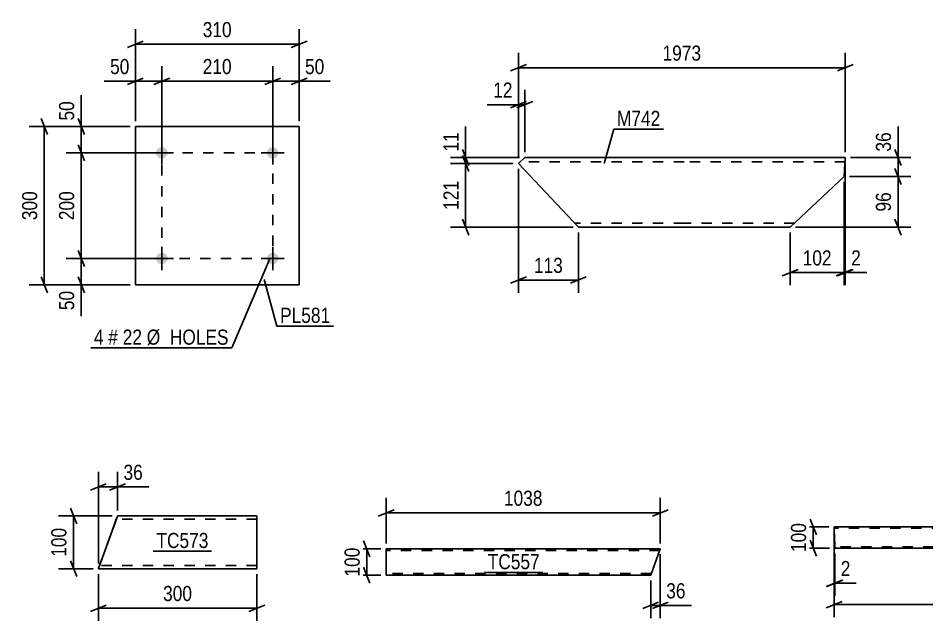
# Model space of a CAD drawing. Header units: millimetres. Extents: x 0 to 841, y 0 to 594.
# Drawn here: x 538.5 to 710.5, y 365.5 to 479.6 of the extents above; entities that cross this region are included whole.
import ezdxf

# ---------------------------------------------------------------- set-up
doc = ezdxf.new("R2010")
doc.units = ezdxf.units.MM
doc.linetypes.add('DXK_LINE_DOT2', pattern=[3.9198, 1.9599, -1.9599])
doc.styles.add('Arial Narrow', font='ARIALN.TTF', dxfattribs={"height": 0.2})

# ---------------------------------------------------------------- blocks, each defined once
blk = doc.blocks.new('Part-761548517-12323 - 12322')
at = {"color": 2, "linetype": 'Continuous'}
for p, q in [((692.98, 383.29), (692.99, 382.81)), ((692.98, 383.29), (802.84, 383.29)), ((693.07, 379.77), (692.99, 382.81)), ((806.53, 382.05), (802.84, 383.29)), ((806.35, 381.52), (806.53, 382.05)), ((806.31, 381.21), (806.35, 381.52)), ((806.85, 380.51), (806.58, 380.66)), ((810.49, 379.29), (806.85, 380.51)), ((693.08, 379.33), (693.07, 379.77)), ((693.08, 379.29), (693.08, 379.33)), ((810.49, 379.29), (693.08, 379.29))]:
    blk.add_line(p, q, dxfattribs=at)
at = {"color": 7, "linetype": 'DXK_LINE_DOT2'}
for p, q in [((692.98, 383.29), (692.98, 383.25)), ((692.98, 383.25), (692.98, 383.15)), ((803.55, 383.05), (692.99, 383.05)), ((806.35, 381.52), (806.31, 381.21)), ((806.31, 381.21), (806.35, 381.52)), ((806.35, 381.52), (806.31, 381.21)), ((806.58, 380.66), (806.85, 380.51)), ((806.85, 380.51), (806.58, 380.66)), ((806.58, 380.66), (806.85, 380.51)), ((693.08, 379.43), (693.07, 379.77)), ((809.77, 379.53), (693.07, 379.53))]:
    blk.add_line(p, q, dxfattribs=at)
at = {"color": 2, "linetype": 'Continuous'}
blk.add_arc((807.11, 381.27), 0.8, 183.9632, 228.9632, dxfattribs=at)
at = {"color": 7, "linetype": 'DXK_LINE_DOT2'}
blk.add_arc((807.11, 381.27), 0.8, 183.9632, 228.9632, dxfattribs=at)
blk.add_arc((807.11, 381.27), 0.8, 183.9632, 228.9632, dxfattribs=at)
blk.add_arc((807.11, 381.27), 0.8, 183.9632, 228.9632, dxfattribs=at)
blk = doc.blocks.new('Part-761548517-12300 - 12299')
at = {"color": 2, "linetype": 'Continuous'}
for p, q in [((557.26, 385.29), (557.29, 385.38)), ((583.65, 385.38), (557.29, 385.38)), ((583.65, 385.38), (583.65, 385.38)), ((583.65, 385.38), (583.65, 385.29)), ((557.02, 384.64), (553.92, 376.12)), ((557.02, 384.64), (557.16, 385.03)), ((557.16, 385.03), (557.26, 385.29)), ((583.65, 385.29), (583.65, 385.03)), ((583.65, 385.03), (583.65, 384.64)), ((583.65, 375.73), (583.65, 384.64)), ((553.65, 375.38), (553.68, 375.47)), ((553.65, 375.38), (553.65, 375.38)), ((583.65, 375.38), (553.65, 375.38)), ((553.68, 375.47), (553.78, 375.73)), ((553.78, 375.73), (553.92, 376.12)), ((583.65, 375.73), (583.65, 375.47)), ((583.65, 375.47), (583.65, 375.38)), ((583.65, 375.38), (583.65, 375.38))]:
    blk.add_line(p, q, dxfattribs=at)
at = {"color": 7, "linetype": 'DXK_LINE_DOT2'}
for p, q in [((557.29, 385.38), (557.26, 385.29)), ((583.65, 385.29), (583.65, 385.38)), ((583.65, 385.38), (583.65, 385.38)), ((557.02, 384.64), (553.89, 376.03)), ((557.05, 384.74), (553.93, 376.16)), ((556.94, 384.41), (553.93, 376.16)), ((556.94, 384.41), (557.01, 384.61)), ((557.01, 384.61), (557.02, 384.64)), ((557.16, 385.03), (557.02, 384.64)), ((557.02, 384.64), (557.05, 384.74)), ((557.05, 384.74), (557.07, 384.78)), ((557.05, 384.74), (557.07, 384.78)), ((583.65, 384.78), (557.07, 384.78)), ((557.26, 385.29), (557.16, 385.03)), ((583.65, 385.03), (583.65, 385.29)), ((583.65, 385.03), (583.65, 376.03)), ((583.65, 376.16), (583.65, 384.78)), ((583.65, 384.78), (583.65, 384.78)), ((583.65, 384.74), (583.65, 384.78)), ((583.65, 384.74), (583.65, 375.98)), ((553.68, 375.47), (553.65, 375.38)), ((553.78, 375.73), (553.68, 375.47)), ((553.89, 376.03), (553.78, 375.73)), ((553.88, 376.03), (553.87, 375.98)), ((553.87, 375.98), (553.89, 376.03)), ((583.65, 375.98), (553.87, 375.98)), ((553.93, 376.16), (553.88, 376.03)), ((553.89, 376.03), (553.93, 376.16)), ((583.65, 376.03), (583.65, 376.16)), ((583.65, 375.98), (583.65, 376.03)), ((583.65, 375.47), (583.65, 376.03)), ((583.65, 375.98), (583.65, 375.98)), ((583.65, 375.38), (583.65, 375.47)), ((583.65, 375.38), (583.65, 375.38))]:
    blk.add_line(p, q, dxfattribs=at)
blk = doc.blocks.new('Part-761548517-12316 - 12315')
at = {"color": 2, "linetype": 'Continuous'}
for p, q in [((608.15, 379.15), (608.15, 378.55)), ((608.15, 379.15), (660.05, 379.15)), ((608.15, 374.75), (608.15, 378.55)), ((659.98, 378.97), (658.23, 374.15)), ((660.03, 379.1), (659.98, 378.97)), ((660.05, 379.15), (660.03, 379.1)), ((608.15, 374.19), (608.15, 374.75)), ((608.15, 374.15), (608.15, 374.19)), ((658.23, 374.15), (608.15, 374.15))]:
    blk.add_line(p, q, dxfattribs=at)
at = {"color": 7, "linetype": 'DXK_LINE_DOT2'}
for p, q in [((608.15, 379.15), (608.15, 379.1)), ((608.15, 379.1), (608.15, 378.97)), ((659.94, 378.85), (608.15, 378.85)), ((608.15, 374.32), (608.15, 374.75)), ((658.34, 374.45), (608.15, 374.45))]:
    blk.add_line(p, q, dxfattribs=at)
blk = doc.blocks.new('Part-761548517-8878 - 8877')
at = {"color": 2, "linetype": 'Continuous'}
for p, q in [((634.39, 453.25), (633.19, 452.12)), ((664.54, 453.25), (634.39, 453.25)), ((695.07, 453.25), (664.64, 453.25)), ((695.07, 453.25), (694.85, 449.65)), ((644.54, 440.05), (633.19, 452.12)), ((694.85, 449.65), (684.64, 440.05)), ((664.54, 440.05), (644.54, 440.05)), ((684.64, 440.05), (664.64, 440.05))]:
    blk.add_line(p, q, dxfattribs=at)
at = {"color": 7, "linetype": 'DXK_LINE_DOT2'}
for p, q in [((694.97, 451.65), (695.07, 453.25)), ((664.54, 452.45), (633.54, 452.45)), ((695.02, 452.45), (664.64, 452.45)), ((664.54, 440.85), (643.78, 440.85)), ((685.49, 440.85), (664.64, 440.85))]:
    blk.add_line(p, q, dxfattribs=at)
blk = doc.blocks.new('Part-761548517-9009 - 9008')
at = {"color": 2, "linetype": 'Continuous'}
for p, q in [((560.66, 459.13), (560.66, 429.13)), ((560.66, 459.13), (591.66, 459.13)), ((591.66, 459.13), (591.66, 429.13)), ((560.66, 429.13), (591.66, 429.13))]:
    blk.add_line(p, q, dxfattribs=at)
blk = doc.blocks.new('Bolt-761548517-9010 - 9008')
at = {"linetype": 'Continuous'}
for points in [[(566.76, 434.14, -1), (564.56, 434.14, -1)], [(587.76, 434.14, -1), (585.56, 434.14, -1)]]:
    blk.add_hatch(color=1, dxfattribs=at).paths.add_polyline_path(points)
at = {"color": 1, "linetype": 'Continuous'}
for p, q in [((565.66, 436.34), (565.66, 431.94)), ((586.66, 436.34), (586.66, 431.94)), ((563.46, 434.14), (567.86, 434.14)), ((584.46, 434.14), (588.86, 434.14))]:
    blk.add_line(p, q, dxfattribs=at)
blk = doc.blocks.new('Bolt-761548517-9011 - 9008')
at = {"linetype": 'Continuous'}
for points in [[(566.76, 454.14, -1), (564.56, 454.14, -1)], [(587.76, 454.14, -1), (585.56, 454.14, -1)]]:
    blk.add_hatch(color=1, dxfattribs=at).paths.add_polyline_path(points)
at = {"color": 1, "linetype": 'Continuous'}
for p, q in [((565.66, 456.34), (565.66, 451.94)), ((586.66, 456.34), (586.66, 451.94)), ((563.46, 454.14), (567.86, 454.14)), ((584.46, 454.14), (588.86, 454.14))]:
    blk.add_line(p, q, dxfattribs=at)
blk = doc.blocks.new('Rectangle-761548517-12153 - 9008')
at = {"color": 1, "linetype": 'DXK_LINE_DOT2'}
blk.add_lwpolyline([(565.66, 454.14), (586.66, 454.14), (586.66, 434.14), (565.66, 434.14), (565.66, 454.14)], close=True, dxfattribs=at)
blk = doc.blocks.new('StraightDimension-761548517-12559 - 12322')
at = {"color": 7, "linetype": 'Continuous'}
for p, q in [((692.98, 382.27), (692.98, 370.23)), ((693.08, 378.29), (693.08, 370.23)), ((691.48, 372.03), (694.48, 373.23)), ((694.58, 373.23), (691.58, 372.03)), ((692.98, 372.63), (693.08, 372.63))]:
    blk.add_line(p, q, dxfattribs=at)
at = {"color": 0}
blk.add_wipeout([(696.63, 373.38), (696.63, 377.58), (693.61, 377.58), (693.61, 373.38)], dxfattribs=at)
at = {"color": 7, "linetype": 'Continuous'}
blk.add_line((693.08, 372.63), (697.16, 372.63), dxfattribs=at)
blk.add_line((693.08, 372.63), (697.16, 372.63), dxfattribs=at)
at = {"color": 3, "style": 'Arial Narrow'}
blk.add_text('2', height=2.86, dxfattribs=at).set_placement((694.21, 373.98))
blk = doc.blocks.new('StraightDimension-761548517-12519 - 12322')
at = {"color": 7, "linetype": 'Continuous'}
for p, q in [((688.39, 384.79), (689.59, 381.79)), ((691.98, 383.29), (686.14, 383.29)), ((688.99, 379.29), (688.99, 383.29)), ((689.59, 377.79), (688.39, 380.79)), ((692.08, 379.29), (686.14, 379.29))]:
    blk.add_line(p, q, dxfattribs=at)
at = {"color": 0}
blk.add_wipeout([(688.24, 384.63), (684.04, 384.63), (684.04, 377.95), (688.24, 377.95)], dxfattribs=at)
at = {"color": 3, "style": 'Arial Narrow'}
blk.add_text('100', height=2.863, rotation=90.0002, dxfattribs=at).set_placement((687.64, 378.55))
blk = doc.blocks.new('StraightDimension-761548517-12720 - 12322')
at = {"color": 7, "linetype": 'Continuous'}
for p, q in [((692.98, 382.27), (692.98, 366.2)), ((810.49, 378.29), (810.49, 366.2)), ((694.48, 369.2), (691.48, 368)), ((692.98, 368.6), (810.49, 368.6)), ((808.99, 368), (811.99, 369.2))]:
    blk.add_line(p, q, dxfattribs=at)
at = {"color": 0}
blk.add_wipeout([(755.99, 369.35), (755.99, 373.55), (747.48, 373.55), (747.48, 369.35)], dxfattribs=at)
at = {"color": 3, "style": 'Arial Narrow'}
blk.add_text('2938', height=2.863, dxfattribs=at).set_placement((748.08, 369.95))
blk = doc.blocks.new('StraightDimension-761548517-12395 - 12299')
at = {"color": 7, "linetype": 'Continuous'}
for p, q in [((553.65, 376.38), (553.65, 393.71)), ((557.29, 386.38), (557.29, 393.71)), ((552.15, 390.26), (555.15, 391.46)), ((553.65, 390.86), (557.29, 390.86)), ((558.79, 391.46), (555.79, 390.26))]:
    blk.add_line(p, q, dxfattribs=at)
at = {"color": 0}
blk.add_wipeout([(562.67, 391.61), (562.67, 395.81), (557.81, 395.81), (557.81, 391.61)], dxfattribs=at)
at = {"color": 7, "linetype": 'Continuous'}
blk.add_line((557.29, 390.86), (563.2, 390.86), dxfattribs=at)
blk.add_line((557.29, 390.86), (563.2, 390.86), dxfattribs=at)
at = {"color": 3, "style": 'Arial Narrow'}
blk.add_text('36', height=2.863, dxfattribs=at).set_placement((558.41, 392.21))
blk = doc.blocks.new('StraightDimension-761548517-12417 - 12299')
at = {"color": 7, "linetype": 'Continuous'}
for p, q in [((556.29, 385.38), (546.1, 385.38)), ((548.35, 386.88), (549.55, 383.88)), ((548.95, 375.38), (548.95, 385.38)), ((549.55, 373.88), (548.35, 376.88)), ((552.65, 375.38), (546.1, 375.38))]:
    blk.add_line(p, q, dxfattribs=at)
at = {"color": 0}
blk.add_wipeout([(548.2, 383.73), (544, 383.73), (544, 377.04), (548.2, 377.04)], dxfattribs=at)
at = {"color": 3, "style": 'Arial Narrow'}
blk.add_text('100', height=2.863, rotation=90.0002, dxfattribs=at).set_placement((547.6, 377.64))
blk = doc.blocks.new('StraightDimension-761548517-12458 - 12299')
at = {"color": 7, "linetype": 'Continuous'}
for p, q in [((553.65, 374.38), (553.65, 365.51)), ((583.65, 374.38), (583.65, 365.51)), ((555.15, 368.51), (552.15, 367.31)), ((582.15, 367.31), (585.15, 368.51)), ((553.65, 367.91), (583.65, 367.91))]:
    blk.add_line(p, q, dxfattribs=at)
at = {"color": 0}
blk.add_wipeout([(571.99, 368.66), (571.99, 372.86), (565.31, 372.86), (565.31, 368.66)], dxfattribs=at)
at = {"color": 3, "style": 'Arial Narrow'}
blk.add_text('300', height=2.863, dxfattribs=at).set_placement((565.91, 369.26))
blk = doc.blocks.new('StraightDimension-761548517-12470 - 12315')
at = {"color": 7, "linetype": 'Continuous'}
for p, q in [((660.05, 378.15), (660.05, 366.02)), ((658.23, 373.15), (658.23, 366.02)), ((656.73, 367.82), (659.73, 369.02)), ((658.23, 368.42), (660.05, 368.42)), ((661.55, 369.02), (658.55, 367.82))]:
    blk.add_line(p, q, dxfattribs=at)
at = {"color": 0}
blk.add_wipeout([(665.43, 369.17), (665.43, 373.37), (660.57, 373.37), (660.57, 369.17)], dxfattribs=at)
at = {"color": 7, "linetype": 'Continuous'}
blk.add_line((660.05, 368.42), (665.95, 368.42), dxfattribs=at)
blk.add_line((660.05, 368.42), (665.95, 368.42), dxfattribs=at)
at = {"color": 3, "style": 'Arial Narrow'}
blk.add_text('36', height=2.863, dxfattribs=at).set_placement((661.17, 369.77))
blk = doc.blocks.new('StraightDimension-761548517-12485 - 12315')
at = {"color": 7, "linetype": 'Continuous'}
for p, q in [((603.88, 380.65), (605.08, 377.65)), ((607.15, 379.15), (601.63, 379.15)), ((604.48, 374.15), (604.48, 379.15)), ((605.08, 372.65), (603.88, 375.65)), ((607.15, 374.15), (601.63, 374.15))]:
    blk.add_line(p, q, dxfattribs=at)
at = {"color": 0}
blk.add_wipeout([(603.73, 379.99), (599.53, 379.99), (599.53, 373.3), (603.73, 373.3)], dxfattribs=at)
at = {"color": 3, "style": 'Arial Narrow'}
blk.add_text('100', height=2.863, rotation=90.0002, dxfattribs=at).set_placement((603.13, 373.9))
blk = doc.blocks.new('StraightDimension-761548517-12496 - 12315')
at = {"color": 7, "linetype": 'Continuous'}
for p, q in [((608.15, 380.15), (608.15, 388.8)), ((660.05, 380.15), (660.05, 388.8)), ((609.65, 386.55), (606.65, 385.35)), ((608.15, 385.95), (660.05, 385.95)), ((658.55, 385.35), (661.55, 386.55))]:
    blk.add_line(p, q, dxfattribs=at)
at = {"color": 0}
blk.add_wipeout([(638.36, 386.7), (638.36, 390.9), (629.84, 390.9), (629.84, 386.7)], dxfattribs=at)
at = {"color": 3, "style": 'Arial Narrow'}
blk.add_text('1038', height=2.863, dxfattribs=at).set_placement((630.44, 387.3))
blk = doc.blocks.new('StraightDimension-761548517-9072 - 8877')
at = {"color": 7, "linetype": 'Continuous'}
for p, q in [((633.19, 453.12), (633.19, 466.1)), ((634.39, 454.25), (634.39, 466.1)), ((631.69, 462.65), (634.69, 463.85)), ((635.89, 463.85), (632.89, 462.65)), ((633.19, 463.25), (634.39, 463.25))]:
    blk.add_line(p, q, dxfattribs=at)
at = {"color": 0}
blk.add_wipeout([(632.66, 464), (632.66, 468.2), (627.81, 468.2), (627.81, 464)], dxfattribs=at)
at = {"color": 7, "linetype": 'Continuous'}
blk.add_line((633.19, 463.25), (627.28, 463.25), dxfattribs=at)
blk.add_line((633.19, 463.25), (627.28, 463.25), dxfattribs=at)
at = {"color": 3, "style": 'Arial Narrow'}
blk.add_text('12', height=2.863, dxfattribs=at).set_placement((628.41, 464.6))
blk = doc.blocks.new('StraightDimension-761548517-9064 - 8877')
at = {"color": 7, "linetype": 'Continuous'}
for p, q in [((633.19, 451.12), (633.19, 427.65)), ((644.54, 439.05), (644.54, 427.65)), ((631.69, 429.45), (634.69, 430.65)), ((646.04, 430.65), (643.04, 429.45)), ((633.19, 430.05), (644.54, 430.05))]:
    blk.add_line(p, q, dxfattribs=at)
at = {"color": 0}
blk.add_wipeout([(642.2, 430.8), (642.2, 435), (635.52, 435), (635.52, 430.8)], dxfattribs=at)
at = {"color": 3, "style": 'Arial Narrow'}
blk.add_text('113', height=2.863, dxfattribs=at).set_placement((636.12, 431.4))
blk = doc.blocks.new('StraightDimension-761548517-9085 - 8877')
at = {"color": 7, "linetype": 'Continuous'}
for p, q in [((704.47, 451.15), (705.67, 448.15)), ((695.85, 449.65), (707.47, 449.65)), ((705.07, 440.05), (705.07, 449.65)), ((705.67, 438.55), (704.47, 441.55)), ((685.64, 440.05), (707.47, 440.05))]:
    blk.add_line(p, q, dxfattribs=at)
at = {"color": 0}
blk.add_wipeout([(704.32, 447.28), (700.12, 447.28), (700.12, 442.42), (704.32, 442.42)], dxfattribs=at)
at = {"color": 3, "style": 'Arial Narrow'}
blk.add_text('96', height=2.863, rotation=90.0002, dxfattribs=at).set_placement((703.72, 443.02))
blk = doc.blocks.new('StraightDimension-761548517-9092 - 8877')
at = {"color": 7, "linetype": 'Continuous'}
for p, q in [((633.19, 453.12), (633.19, 473.1)), ((695.07, 454.25), (695.07, 473.1)), ((634.69, 470.85), (631.69, 469.65)), ((633.19, 470.25), (695.07, 470.25)), ((693.57, 469.65), (696.57, 470.85))]:
    blk.add_line(p, q, dxfattribs=at)
at = {"color": 0}
blk.add_wipeout([(668.38, 471), (668.38, 475.2), (659.87, 475.2), (659.87, 471)], dxfattribs=at)
at = {"color": 3, "style": 'Arial Narrow'}
blk.add_text('1973', height=2.863, dxfattribs=at).set_placement((660.47, 471.6))
blk = doc.blocks.new('StraightDimension-761548517-9084 - 8877')
at = {"color": 7, "linetype": 'Continuous'}
for p, q in [((704.47, 454.75), (705.67, 451.75)), ((696.07, 453.25), (707.47, 453.25)), ((705.07, 449.65), (705.07, 453.25)), ((705.67, 448.15), (704.47, 451.15)), ((695.85, 449.65), (707.47, 449.65))]:
    blk.add_line(p, q, dxfattribs=at)
at = {"color": 0}
blk.add_wipeout([(704.32, 458.63), (700.12, 458.63), (700.12, 453.78), (704.32, 453.78)], dxfattribs=at)
at = {"color": 7, "linetype": 'Continuous'}
blk.add_line((705.07, 453.25), (705.07, 459.16), dxfattribs=at)
blk.add_line((705.07, 453.25), (705.07, 459.16), dxfattribs=at)
at = {"color": 3, "style": 'Arial Narrow'}
blk.add_text('36', height=2.863, rotation=90.0002, dxfattribs=at).set_placement((703.72, 454.38))
blk = doc.blocks.new('StraightDimension-761548517-12173 - 8877')
at = {"color": 7, "linetype": 'Continuous'}
for p, q in [((622.59, 454.75), (623.79, 451.75)), ((633.39, 453.25), (620.34, 453.25)), ((623.79, 450.62), (622.59, 453.62)), ((623.19, 452.12), (623.19, 453.25)), ((632.19, 452.12), (620.34, 452.12))]:
    blk.add_line(p, q, dxfattribs=at)
at = {"color": 0}
blk.add_wipeout([(622.44, 458.63), (618.24, 458.63), (618.24, 453.78), (622.44, 453.78)], dxfattribs=at)
at = {"color": 7, "linetype": 'Continuous'}
blk.add_line((623.19, 453.25), (623.19, 459.16), dxfattribs=at)
blk.add_line((623.19, 453.25), (623.19, 459.16), dxfattribs=at)
at = {"color": 3, "style": 'Arial Narrow'}
blk.add_text('11', height=2.863, rotation=90.0002, dxfattribs=at).set_placement((621.84, 454.38))
blk = doc.blocks.new('StraightDimension-761548517-12174 - 8877')
at = {"color": 7, "linetype": 'Continuous'}
for p, q in [((622.59, 453.62), (623.79, 450.62)), ((632.19, 452.12), (620.34, 452.12)), ((623.19, 440.05), (623.19, 452.12)), ((623.79, 438.55), (622.59, 441.55)), ((643.54, 440.05), (620.34, 440.05))]:
    blk.add_line(p, q, dxfattribs=at)
at = {"color": 0}
blk.add_wipeout([(622.44, 449.43), (618.24, 449.43), (618.24, 442.74), (622.44, 442.74)], dxfattribs=at)
at = {"color": 3, "style": 'Arial Narrow'}
blk.add_text('121', height=2.863, rotation=90.0002, dxfattribs=at).set_placement((621.84, 443.34))
blk = doc.blocks.new('StraightDimension-761548517-12842 - 8877')
at = {"color": 7, "linetype": 'Continuous'}
for p, q in [((695.07, 452.25), (695.07, 429.06)), ((694.85, 448.65), (694.85, 429.06)), ((693.35, 430.86), (696.35, 432.06)), ((696.57, 432.06), (693.57, 430.86)), ((694.85, 431.46), (695.07, 431.46))]:
    blk.add_line(p, q, dxfattribs=at)
at = {"color": 0}
blk.add_wipeout([(698.62, 432.21), (698.62, 436.41), (695.59, 436.41), (695.59, 432.21)], dxfattribs=at)
at = {"color": 7, "linetype": 'Continuous'}
blk.add_line((695.07, 431.46), (699.15, 431.46), dxfattribs=at)
blk.add_line((695.07, 431.46), (699.15, 431.46), dxfattribs=at)
at = {"color": 3, "style": 'Arial Narrow'}
blk.add_text('2', height=2.86, dxfattribs=at).set_placement((696.19, 432.81))
blk = doc.blocks.new('StraightDimension-761548517-12843 - 8877')
at = {"color": 7, "linetype": 'Continuous'}
for p, q in [((694.85, 448.65), (694.85, 429.06)), ((684.64, 439.05), (684.64, 429.06)), ((683.14, 430.86), (686.14, 432.06)), ((696.35, 432.06), (693.35, 430.86)), ((684.64, 431.46), (694.85, 431.46))]:
    blk.add_line(p, q, dxfattribs=at)
at = {"color": 0}
blk.add_wipeout([(693.08, 432.21), (693.08, 436.41), (686.4, 436.41), (686.4, 432.21)], dxfattribs=at)
at = {"color": 3, "style": 'Arial Narrow'}
blk.add_text('102', height=2.863, dxfattribs=at).set_placement((687, 432.81))
blk = doc.blocks.new('StraightDimension-761548517-9287 - 9008')
at = {"color": 7, "linetype": 'Continuous'}
for p, q in [((549.82, 460.63), (551.02, 457.63)), ((559.66, 459.13), (547.57, 459.13)), ((550.42, 454.14), (550.42, 459.13)), ((551.02, 452.64), (549.82, 455.64)), ((564.66, 454.14), (547.57, 454.14))]:
    blk.add_line(p, q, dxfattribs=at)
at = {"color": 0}
blk.add_wipeout([(549.67, 464.51), (545.47, 464.51), (545.47, 459.66), (549.67, 459.66)], dxfattribs=at)
at = {"color": 7, "linetype": 'Continuous'}
blk.add_line((550.42, 459.13), (550.42, 465.04), dxfattribs=at)
blk.add_line((550.42, 459.13), (550.42, 465.04), dxfattribs=at)
at = {"color": 3, "style": 'Arial Narrow'}
blk.add_text('50', height=2.863, rotation=90.0002, dxfattribs=at).set_placement((549.07, 460.26))
blk = doc.blocks.new('StraightDimension-761548517-9303 - 9008')
at = {"color": 7, "linetype": 'Continuous'}
for p, q in [((586.66, 455.14), (586.66, 470.55)), ((591.66, 460.13), (591.66, 470.55)), ((585.16, 467.1), (588.16, 468.3)), ((593.16, 468.3), (590.16, 467.1)), ((586.66, 467.7), (591.66, 467.7))]:
    blk.add_line(p, q, dxfattribs=at)
at = {"color": 0}
blk.add_wipeout([(597.04, 468.45), (597.04, 472.65), (592.18, 472.65), (592.18, 468.45)], dxfattribs=at)
at = {"color": 7, "linetype": 'Continuous'}
blk.add_line((591.66, 467.7), (597.56, 467.7), dxfattribs=at)
blk.add_line((591.66, 467.7), (597.56, 467.7), dxfattribs=at)
at = {"color": 3, "style": 'Arial Narrow'}
blk.add_text('50', height=2.863, dxfattribs=at).set_placement((592.78, 469.05))
blk = doc.blocks.new('StraightDimension-761548517-9288 - 9008')
at = {"color": 7, "linetype": 'Continuous'}
for p, q in [((551.02, 452.64), (549.82, 455.64)), ((564.66, 454.14), (547.57, 454.14)), ((550.42, 434.14), (550.42, 454.14)), ((549.82, 435.64), (551.02, 432.64)), ((564.66, 434.14), (547.57, 434.14))]:
    blk.add_line(p, q, dxfattribs=at)
at = {"color": 0}
blk.add_wipeout([(549.67, 447.48), (545.47, 447.48), (545.47, 440.79), (549.67, 440.79)], dxfattribs=at)
at = {"color": 3, "style": 'Arial Narrow'}
blk.add_text('200', height=2.863, rotation=90.0002, dxfattribs=at).set_placement((549.07, 441.39))
blk = doc.blocks.new('StraightDimension-761548517-9289 - 9008')
at = {"color": 7, "linetype": 'Continuous'}
for p, q in [((549.82, 435.64), (551.02, 432.64)), ((564.66, 434.14), (547.57, 434.14)), ((550.42, 429.13), (550.42, 434.14)), ((551.02, 427.63), (549.82, 430.63)), ((559.66, 429.13), (547.57, 429.13))]:
    blk.add_line(p, q, dxfattribs=at)
at = {"color": 0}
blk.add_wipeout([(549.67, 428.61), (545.47, 428.61), (545.47, 423.75), (549.67, 423.75)], dxfattribs=at)
at = {"color": 7, "linetype": 'Continuous'}
blk.add_line((550.42, 429.13), (550.42, 423.23), dxfattribs=at)
blk.add_line((550.42, 429.13), (550.42, 423.23), dxfattribs=at)
at = {"color": 3, "style": 'Arial Narrow'}
blk.add_text('50', height=2.863, rotation=90.0002, dxfattribs=at).set_placement((549.07, 424.35))
blk = doc.blocks.new('StraightDimension-761548517-9299 - 9008')
at = {"color": 7, "linetype": 'Continuous'}
for p, q in [((544.02, 457.63), (542.82, 460.63)), ((559.66, 459.13), (540.57, 459.13)), ((543.42, 429.13), (543.42, 459.13)), ((542.82, 430.63), (544.02, 427.63)), ((559.66, 429.13), (540.57, 429.13))]:
    blk.add_line(p, q, dxfattribs=at)
at = {"color": 0}
blk.add_wipeout([(542.67, 447.48), (538.47, 447.48), (538.47, 440.79), (542.67, 440.79)], dxfattribs=at)
at = {"color": 3, "style": 'Arial Narrow'}
blk.add_text('300', height=2.863, rotation=90.0002, dxfattribs=at).set_placement((542.07, 441.39))
blk = doc.blocks.new('StraightDimension-761548517-9304 - 9008')
at = {"color": 7, "linetype": 'Continuous'}
for p, q in [((565.66, 455.14), (565.66, 470.55)), ((586.66, 455.14), (586.66, 470.55)), ((567.16, 468.3), (564.16, 467.1)), ((585.16, 467.1), (588.16, 468.3)), ((565.66, 467.7), (586.66, 467.7))]:
    blk.add_line(p, q, dxfattribs=at)
at = {"color": 0}
blk.add_wipeout([(579.5, 468.45), (579.5, 472.65), (572.81, 472.65), (572.81, 468.45)], dxfattribs=at)
at = {"color": 3, "style": 'Arial Narrow'}
blk.add_text('210', height=2.863, dxfattribs=at).set_placement((573.41, 469.05))
blk = doc.blocks.new('StraightDimension-761548517-9305 - 9008')
at = {"color": 7, "linetype": 'Continuous'}
for p, q in [((560.66, 460.13), (560.66, 470.55)), ((565.66, 455.14), (565.66, 470.55)), ((559.16, 467.1), (562.16, 468.3)), ((567.16, 468.3), (564.16, 467.1)), ((560.66, 467.7), (565.66, 467.7))]:
    blk.add_line(p, q, dxfattribs=at)
at = {"color": 0}
blk.add_wipeout([(560.13, 468.45), (560.13, 472.65), (555.27, 472.65), (555.27, 468.45)], dxfattribs=at)
at = {"color": 7, "linetype": 'Continuous'}
blk.add_line((560.66, 467.7), (554.75, 467.7), dxfattribs=at)
blk.add_line((560.66, 467.7), (554.75, 467.7), dxfattribs=at)
at = {"color": 3, "style": 'Arial Narrow'}
blk.add_text('50', height=2.863, dxfattribs=at).set_placement((555.87, 469.05))
blk = doc.blocks.new('StraightDimension-761548517-9319 - 9008')
at = {"color": 7, "linetype": 'Continuous'}
for p, q in [((560.66, 460.13), (560.66, 477.55)), ((591.66, 460.13), (591.66, 477.55)), ((562.16, 475.3), (559.16, 474.1)), ((590.16, 474.1), (593.16, 475.3)), ((560.66, 474.7), (591.66, 474.7))]:
    blk.add_line(p, q, dxfattribs=at)
at = {"color": 0}
blk.add_wipeout([(579.5, 475.45), (579.5, 479.65), (572.81, 479.65), (572.81, 475.45)], dxfattribs=at)
at = {"color": 3, "style": 'Arial Narrow'}
blk.add_text('310', height=2.863, dxfattribs=at).set_placement((573.41, 476.05))
blk = doc.blocks.new('Mark-761548517-12388 - 12299')
at = {"color": 0}
blk.add_wipeout([(574.5, 379.3), (574.5, 382.3), (564.64, 382.3), (564.64, 379.3)], dxfattribs=at)
blk.add_wipeout([(574.5, 379.3), (574.5, 382.3), (564.64, 382.3), (564.64, 379.3)], dxfattribs=at)
at = {"color": 30, "linetype": 'Continuous'}
blk.add_line((564.04, 378.7), (575.1, 378.7), dxfattribs=at)
at = {"color": 3, "style": 'Arial Narrow'}
blk.add_text('TC573', height=2.863, dxfattribs=at).set_placement((564.64, 379.3))
blk = doc.blocks.new('Mark-761548517-12506 - 12315')
at = {"color": 0}
blk.add_wipeout([(637.23, 375.29), (637.23, 378.29), (627.37, 378.29), (627.37, 375.29)], dxfattribs=at)
blk.add_wipeout([(637.23, 375.29), (637.23, 378.29), (627.37, 378.29), (627.37, 375.29)], dxfattribs=at)
at = {"color": 30, "linetype": 'Continuous'}
blk.add_line((626.77, 374.69), (637.83, 374.69), dxfattribs=at)
at = {"color": 3, "style": 'Arial Narrow'}
blk.add_text('TC557', height=2.863, dxfattribs=at).set_placement((627.37, 375.29))
blk = doc.blocks.new('Mark-761548517-9329 - 8877')
at = {"color": 0}
blk.add_wipeout([(660.07, 459.24), (660.07, 462.24), (651.84, 462.24), (651.84, 459.24)], dxfattribs=at)
blk.add_wipeout([(660.07, 459.24), (660.07, 462.24), (651.84, 462.24), (651.84, 459.24)], dxfattribs=at)
at = {"color": 30, "linetype": 'Continuous'}
for p, q in [((649.4, 452.13), (651.24, 458.64)), ((651.24, 458.64), (660.67, 458.64))]:
    blk.add_line(p, q, dxfattribs=at)
at = {"color": 3, "style": 'Arial Narrow'}
blk.add_text('M742', height=2.863, dxfattribs=at).set_placement((651.84, 459.24))
blk = doc.blocks.new('MarkSet-761548517-12109 - 9008')
at = {"color": 0}
for points in [[(554.63, 417.81), (554.63, 420.81), (552.8, 420.81), (552.8, 417.81)], [(557.36, 417.81), (557.36, 420.81), (555.53, 420.81), (555.53, 417.81)], [(561.91, 417.81), (561.91, 420.81), (558.26, 420.81), (558.26, 417.81)], [(578.34, 417.81), (578.34, 420.81), (562.81, 420.81), (562.81, 417.81)]]:
    blk.add_wipeout(points, dxfattribs=at)
for points in [[(554.63, 417.81), (554.63, 420.81), (552.8, 420.81), (552.8, 417.81)], [(557.36, 417.81), (557.36, 420.81), (555.53, 420.81), (555.53, 417.81)], [(561.91, 417.81), (561.91, 420.81), (558.26, 420.81), (558.26, 417.81)], [(578.34, 417.81), (578.34, 420.81), (562.81, 420.81), (562.81, 417.81)]]:
    blk.add_wipeout(points, dxfattribs=at)
at = {"color": 7, "linetype": 'Continuous'}
for p in [(586.03, 433.96), (552.2, 417.21)]:
    blk.add_line(p, (578.94, 417.21), dxfattribs=at)
at = {"color": 3, "style": 'Arial Narrow'}
for s, height, p in [('4', 2.86, (552.8, 417.81)), ('#', 2.86, (555.53, 417.81)), ('22', 2.863, (558.26, 417.81)), ('Ø  HOLES', 2.863, (562.81, 417.81))]:
    blk.add_text(s, height=height, dxfattribs=at).set_placement(p)
blk = doc.blocks.new('Mark-761548517-9367 - 9008')
at = {"color": 0}
blk.add_wipeout([(597.57, 421.94), (597.57, 424.94), (588.06, 424.94), (588.06, 421.94)], dxfattribs=at)
blk.add_wipeout([(597.57, 421.94), (597.57, 424.94), (588.06, 424.94), (588.06, 421.94)], dxfattribs=at)
at = {"color": 30, "linetype": 'Continuous'}
for p, q in [((585.03, 430.13), (587.46, 421.34)), ((587.46, 421.34), (598.17, 421.34))]:
    blk.add_line(p, q, dxfattribs=at)
at = {"color": 3, "style": 'Arial Narrow'}
blk.add_text('PL581', height=2.863, dxfattribs=at).set_placement((588.06, 421.94))

msp = doc.modelspace()

# ---------------------------------------------------------------- block references
for name in ['Part-761548517-9009 - 9008', 'Bolt-761548517-9011 - 9008', 'Rectangle-761548517-12153 - 9008', 'Part-761548517-8878 - 8877', 'Bolt-761548517-9010 - 9008', 'Part-761548517-12300 - 12299', 'Part-761548517-12323 - 12322', 'StraightDimension-761548517-12485 - 12315', 'Part-761548517-12316 - 12315']:
    msp.add_blockref(name, (0, 0))

# ---------------------------------------------------------------- next in the draw order: block references
for name in ['StraightDimension-761548517-9303 - 9008', 'StraightDimension-761548517-9072 - 8877', 'StraightDimension-761548517-9287 - 9008', 'StraightDimension-761548517-9064 - 8877', 'StraightDimension-761548517-9085 - 8877', 'StraightDimension-761548517-12395 - 12299', 'StraightDimension-761548517-12496 - 12315', 'StraightDimension-761548517-12559 - 12322', 'Mark-761548517-12506 - 12315', 'StraightDimension-761548517-12470 - 12315']:
    msp.add_blockref(name, (0, 0))

# ---------------------------------------------------------------- next in the draw order: block references
for name in ['StraightDimension-761548517-9092 - 8877', 'StraightDimension-761548517-9288 - 9008', 'StraightDimension-761548517-12417 - 12299', 'StraightDimension-761548517-12519 - 12322', 'Mark-761548517-12388 - 12299']:
    msp.add_blockref(name, (0, 0))

# ---------------------------------------------------------------- next in the draw order: block references
for name in ['StraightDimension-761548517-9304 - 9008', 'Mark-761548517-9329 - 8877', 'StraightDimension-761548517-12173 - 8877', 'StraightDimension-761548517-9084 - 8877', 'StraightDimension-761548517-9289 - 9008', 'StraightDimension-761548517-12720 - 12322', 'StraightDimension-761548517-12458 - 12299']:
    msp.add_blockref(name, (0, 0))

# ---------------------------------------------------------------- next in the draw order: block references
for name in ['StraightDimension-761548517-9299 - 9008', 'StraightDimension-761548517-12174 - 8877', 'StraightDimension-761548517-12842 - 8877']:
    msp.add_blockref(name, (0, 0))

# ---------------------------------------------------------------- next in the draw order: block references
for name in ['StraightDimension-761548517-9305 - 9008', 'StraightDimension-761548517-12843 - 8877', 'MarkSet-761548517-12109 - 9008']:
    msp.add_blockref(name, (0, 0))

# ---------------------------------------------------------------- next in the draw order: block references
for name in ['StraightDimension-761548517-9319 - 9008', 'Mark-761548517-9367 - 9008']:
    msp.add_blockref(name, (0, 0))

doc.saveas('drawing.dxf')
